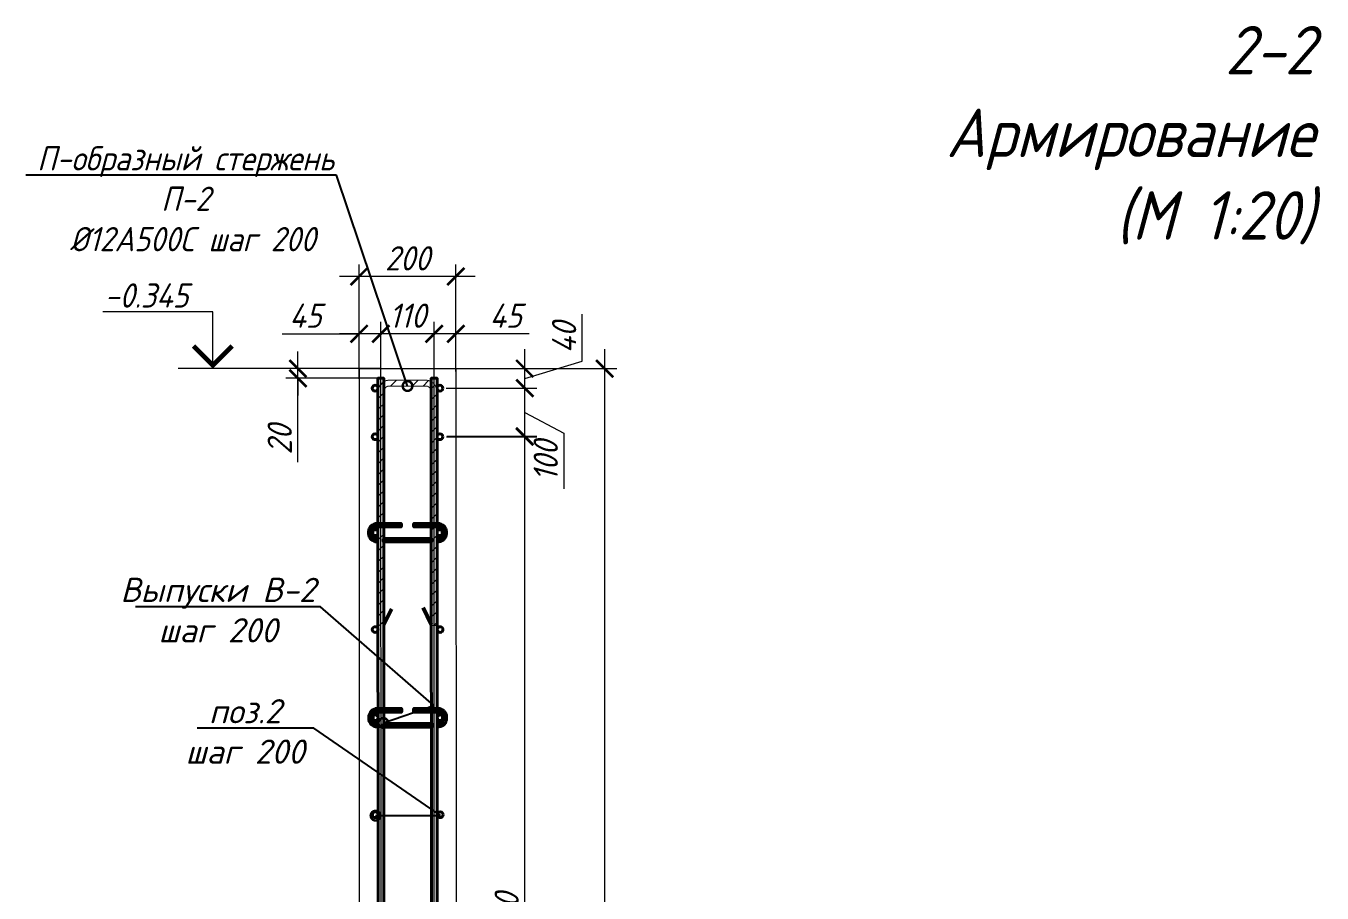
# Model space of a CAD drawing. Header units: millimetres. Extents: x 504091 to 2165846, y 135022 to 442887.
# Drawn here: x 1501498 to 1504174, y 248328 to 250118 of the extents above; entities that cross this region are included whole.
import ezdxf
from ezdxf import colors
from ezdxf.entities.mleader import LeaderData, LeaderLine
from ezdxf.math import Vec2, Vec3

# ---------------------------------------------------------------- set-up
doc = ezdxf.new("R2010")
doc.units = ezdxf.units.MM
doc.layers.get('Defpoints').update_dxf_attribs({"color": 255})
doc.layers.add('!Defpoints', color=255, linetype='Continuous', lineweight=5, plot=False)
for name, color, linetype, lineweight in [('Аннотация', 7, 'Continuous', 9), ('Арматура 12', 26, 'Continuous', 50), ('КР_Арматура 12', 174, 'Continuous', 40), ('Монолит тонкий', 204, 'Continuous', 9), ('Размер', 7, 'Continuous', 13), ('размеры', 7, 'Continuous', 9), ('Размеры КР', 164, 'Continuous', 9)]:
    doc.layers.add(name, color=color, linetype=linetype, lineweight=lineweight)
doc.styles.add('GOST 2.304_new', font='isocpeur.ttf', dxfattribs={"width": 0.9, "oblique": 15})
doc.dimstyles.new('SPDS 1_20', dxfattribs={"dimscale": 20, "dimtxt": 2.5, "dimasz": 1.77, "dimexe": 1.25, "dimexo": 0.625, "dimtad": 1, "dimdec": 0, "dimrnd": 0.001, "dimtxsty": 'GOST 2.304_new', "dimblk": 'ARCHTICK', "dimcen": 2.5, "dimdle": 2, "dimclrt": 256, "dimadec": 0, "dimazin": 2, "dimtfac": 0.75, "dimtdec": 0, "dimtmove": 1, "dimatfit": 3, "dimfxl": 0, "dimtolj": 1, "dimlwd": 9, "dimlwe": 9, "dimarcsym": 0})

# ---------------------------------------------------------------- blocks, each defined once
blk = doc.blocks.new('_ArchTick')
at = {"color": 0, "linetype": 'ByBlock', "const_width": 0.15}
blk.add_lwpolyline([(-0.5, -0.5), (0.5, 0.5)], dxfattribs=at)
blk = doc.blocks.new('*D4408')
at = {"layer": 'Defpoints', "color": 0, "lineweight": 20, "transparency": 16777216}
for p in [(1502354, 249271), (1502527.6, 249271), (1502353.5, 247070.8)]:
    blk.add_point(p, dxfattribs=at)
at = {"layer": 'Размеры КР', "color": 0, "lineweight": 9, "transparency": 16777216}
for p, q in [((1502527.6, 247030.8), (1502527.6, 249311)), ((1502366.5, 249271), (1502552.6, 249271)), ((1502366, 247070.8), (1502552.6, 247070.8))]:
    blk.add_line(p, q, dxfattribs=at)
at = {"layer": 'Размеры КР', "color": 0, "lineweight": 9, "transparency": 16777216, "xscale": 35.4, "yscale": 35.4, "zscale": 35.4}
for p, rotation in [((1502527.6, 249271), 90), ((1502527.6, 247070.8), 270)]:
    blk.add_blockref('_ArchTick', p, dxfattribs=dict(at, rotation=rotation))
at = {"layer": 'Размеры КР', "lineweight": 20, "transparency": 16777216, "insert": (1502490.1, 248170.9), "char_height": 50, "attachment_point": 5, "rotation": 90, "style": 'GOST 2.304_new'}
blk.add_mtext('\\A1;200х11=2200', dxfattribs=at)
blk = doc.blocks.new('_DotSmall')
at = {"color": 0, "linetype": 'ByBlock', "lineweight": 35, "const_width": 0.5}
blk.add_lwpolyline([(-0.0625, 0, 1), (0.0625, 0, 1)], format="xyb", close=True, dxfattribs=at)
blk = doc.blocks.new('*D4414')
at = {"layer": 'Defpoints', "color": 0, "lineweight": 20, "transparency": 16777216}
for p in [(1502352.5, 249370.1), (1502527.6, 249370.1), (1502353.5, 249270.1)]:
    blk.add_point(p, dxfattribs=at)
at = {"layer": 'Размеры КР', "color": 0, "lineweight": 9, "transparency": 16777216}
for p, q in [((1502527.6, 249230.1), (1502527.6, 249410.1)), ((1502365, 249370.1), (1502552.6, 249370.1)), ((1502527.6, 249320.1), (1502608.4, 249277.5)), ((1502366, 249270.1), (1502552.6, 249270.1)), ((1502608.4, 249277.5), (1502608.4, 249162.6))]:
    blk.add_line(p, q, dxfattribs=at)
at = {"layer": 'Размеры КР', "color": 0, "lineweight": 9, "transparency": 16777216, "xscale": 35.4, "yscale": 35.4, "zscale": 35.4}
for p, rotation in [((1502527.6, 249370.1), 90), ((1502527.6, 249270.1), 270)]:
    blk.add_blockref('_ArchTick', p, dxfattribs=dict(at, rotation=rotation))
at = {"layer": 'Размеры КР', "lineweight": 20, "transparency": 16777216, "insert": (1502570.9, 249220), "char_height": 50, "attachment_point": 5, "rotation": 90, "style": 'GOST 2.304_new'}
blk.add_mtext('\\A1;100', dxfattribs=at)
blk = doc.blocks.new('*D4415')
at = {"layer": 'Defpoints', "color": 0, "lineweight": 20, "transparency": 16777216}
for p in [(1502301.9, 249410.6), (1502527.6, 249410.6), (1502352.5, 249370.1)]:
    blk.add_point(p, dxfattribs=at)
at = {"layer": 'Размеры КР', "color": 0, "lineweight": 9, "transparency": 16777216}
for p, q in [((1502646.3, 249426), (1502646.3, 249522.9)), ((1502527.6, 249330.1), (1502527.6, 249450.6)), ((1502527.6, 249390.3), (1502646.3, 249426)), ((1502314.4, 249410.6), (1502552.6, 249410.6)), ((1502365, 249370.1), (1502552.6, 249370.1))]:
    blk.add_line(p, q, dxfattribs=at)
at = {"layer": 'Размеры КР', "color": 0, "lineweight": 9, "transparency": 16777216, "xscale": 35.4, "yscale": 35.4, "zscale": 35.4}
for p, rotation in [((1502527.6, 249410.6), 90), ((1502527.6, 249370.1), 270)]:
    blk.add_blockref('_ArchTick', p, dxfattribs=dict(at, rotation=rotation))
at = {"layer": 'Размеры КР', "lineweight": 20, "transparency": 16777216, "insert": (1502608.8, 249474.4), "char_height": 50, "attachment_point": 5, "rotation": 90, "style": 'GOST 2.304_new'}
blk.add_mtext('\\A1;40', dxfattribs=at)
blk = doc.blocks.new('*D4416')
at = {"layer": 'Defpoints', "color": 0, "lineweight": 20, "transparency": 16777216}
for p in [(1502340.5, 249482.4), (1502340.5, 249382.1), (1502385.4, 249392.4)]:
    blk.add_point(p, dxfattribs=at)
at = {"layer": 'Размеры КР', "color": 0, "lineweight": 9, "transparency": 16777216}
for p, q in [((1502340.5, 249394.6), (1502340.5, 249507.4)), ((1502385.4, 249404.9), (1502385.4, 249507.4)), ((1502425.4, 249482.4), (1502300.5, 249482.4)), ((1502536.6, 249482.4), (1502385.4, 249482.4))]:
    blk.add_line(p, q, dxfattribs=at)
at = {"layer": 'Размеры КР', "color": 0, "lineweight": 9, "transparency": 16777216, "xscale": 35.4, "yscale": 35.4, "zscale": 35.4, "rotation": 180}
blk.add_blockref('_ArchTick', (1502340.5, 249482.4), dxfattribs=at)
at = {"layer": 'Размеры КР', "color": 0, "lineweight": 9, "transparency": 16777216, "xscale": 35.4, "yscale": 35.4, "zscale": 35.4}
blk.add_blockref('_ArchTick', (1502385.4, 249482.4), dxfattribs=at)
at = {"layer": 'Размеры КР', "lineweight": 20, "transparency": 16777216, "insert": (1502488.2, 249519.9), "char_height": 50, "attachment_point": 5, "style": 'GOST 2.304_new'}
blk.add_mtext('\\A1;45', dxfattribs=at)
blk = doc.blocks.new('*D4417')
at = {"layer": 'Defpoints', "color": 0, "lineweight": 20, "transparency": 16777216}
for p in [(1502230.5, 249482.4), (1502230.5, 249387), (1502340.5, 249382.1)]:
    blk.add_point(p, dxfattribs=at)
at = {"layer": 'Размеры КР', "color": 0, "lineweight": 9, "transparency": 16777216}
for p, q in [((1502230.5, 249399.5), (1502230.5, 249507.4)), ((1502340.5, 249394.6), (1502340.5, 249507.4)), ((1502380.5, 249482.4), (1502190.5, 249482.4))]:
    blk.add_line(p, q, dxfattribs=at)
at = {"layer": 'Размеры КР', "color": 0, "lineweight": 9, "transparency": 16777216, "xscale": 35.4, "yscale": 35.4, "zscale": 35.4, "rotation": 180}
blk.add_blockref('_ArchTick', (1502230.5, 249482.4), dxfattribs=at)
at = {"layer": 'Размеры КР', "color": 0, "lineweight": 9, "transparency": 16777216, "xscale": 35.4, "yscale": 35.4, "zscale": 35.4}
blk.add_blockref('_ArchTick', (1502340.5, 249482.4), dxfattribs=at)
at = {"layer": 'Размеры КР', "lineweight": 20, "transparency": 16777216, "insert": (1502285.5, 249519.9), "char_height": 50, "attachment_point": 5, "style": 'GOST 2.304_new'}
blk.add_mtext('\\A1;110', dxfattribs=at)
blk = doc.blocks.new('*D4418')
at = {"layer": 'Defpoints', "color": 0, "lineweight": 20, "transparency": 16777216}
for p in [(1502185.4, 249482.4), (1502185.4, 249392.3), (1502230.5, 249387)]:
    blk.add_point(p, dxfattribs=at)
at = {"layer": 'Размеры КР', "color": 0, "lineweight": 9, "transparency": 16777216}
for p, q in [((1502185.4, 249404.8), (1502185.4, 249507.4)), ((1502230.5, 249399.5), (1502230.5, 249507.4)), ((1502026.4, 249482.4), (1502185.4, 249482.4)), ((1502270.5, 249482.4), (1502145.4, 249482.4))]:
    blk.add_line(p, q, dxfattribs=at)
at = {"layer": 'Размеры КР', "color": 0, "lineweight": 9, "transparency": 16777216, "xscale": 35.4, "yscale": 35.4, "zscale": 35.4, "rotation": 180}
blk.add_blockref('_ArchTick', (1502185.4, 249482.4), dxfattribs=at)
at = {"layer": 'Размеры КР', "color": 0, "lineweight": 9, "transparency": 16777216, "xscale": 35.4, "yscale": 35.4, "zscale": 35.4}
blk.add_blockref('_ArchTick', (1502230.5, 249482.4), dxfattribs=at)
at = {"layer": 'Размеры КР', "lineweight": 20, "transparency": 16777216, "insert": (1502074.8, 249519.9), "char_height": 50, "attachment_point": 5, "style": 'GOST 2.304_new'}
blk.add_mtext('\\A1;45', dxfattribs=at)
blk = doc.blocks.new('*D4419')
at = {"layer": 'Defpoints', "color": 0, "lineweight": 20, "transparency": 16777216}
for p in [(1502185.4, 249600.7), (1502185.4, 249377.2), (1502385.4, 249392.4)]:
    blk.add_point(p, dxfattribs=at)
at = {"layer": 'Размеры КР', "color": 0, "lineweight": 9, "transparency": 16777216}
for p, q in [((1502185.4, 249389.7), (1502185.4, 249625.7)), ((1502385.4, 249404.9), (1502385.4, 249625.7)), ((1502425.4, 249600.7), (1502145.4, 249600.7))]:
    blk.add_line(p, q, dxfattribs=at)
at = {"layer": 'Размеры КР', "color": 0, "lineweight": 9, "transparency": 16777216, "xscale": 35.4, "yscale": 35.4, "zscale": 35.4, "rotation": 180}
blk.add_blockref('_ArchTick', (1502185.4, 249600.7), dxfattribs=at)
at = {"layer": 'Размеры КР', "color": 0, "lineweight": 9, "transparency": 16777216, "xscale": 35.4, "yscale": 35.4, "zscale": 35.4}
blk.add_blockref('_ArchTick', (1502385.4, 249600.7), dxfattribs=at)
at = {"layer": 'Размеры КР', "lineweight": 20, "transparency": 16777216, "insert": (1502285.4, 249638.2), "char_height": 50, "attachment_point": 5, "style": 'GOST 2.304_new'}
blk.add_mtext('\\A1;200', dxfattribs=at)
blk = doc.blocks.new('*D4593')
at = {"layer": 'Defpoints', "color": 0, "lineweight": 20, "transparency": 16777216}
for p in [(1502385.4, 249410.6), (1502620.8, 247020.6), (1502692.4, 247020.6)]:
    blk.add_point(p, dxfattribs=at)
at = {"layer": 'Размеры КР', "color": 0, "lineweight": 9, "transparency": 16777216}
for p, q in [((1502692.4, 249450.6), (1502692.4, 246980.6)), ((1502397.9, 249410.6), (1502717.4, 249410.6)), ((1502633.3, 247020.6), (1502717.4, 247020.6))]:
    blk.add_line(p, q, dxfattribs=at)
at = {"layer": 'Размеры КР', "color": 0, "lineweight": 9, "transparency": 16777216, "xscale": 35.4, "yscale": 35.4, "zscale": 35.4}
for p, rotation in [((1502692.4, 249410.6), 90), ((1502692.4, 247020.6), 270)]:
    blk.add_blockref('_ArchTick', p, dxfattribs=dict(at, rotation=rotation))
at = {"layer": 'Размеры КР', "lineweight": 20, "transparency": 16777216, "insert": (1502654.9, 248215.6), "char_height": 50, "attachment_point": 5, "rotation": 90, "style": 'GOST 2.304_new'}
blk.add_mtext('\\A1;2390', dxfattribs=at)
blk = doc.blocks.new('*D4869')
at = {"layer": 'Defpoints', "color": 0, "lineweight": 20, "transparency": 16777216}
for p in [(1502059.2, 249410.6), (1502243.4, 249410.6), (1502236.5, 249390.6)]:
    blk.add_point(p, dxfattribs=at)
at = {"layer": 'Размеры КР', "color": 0, "lineweight": 9, "transparency": 16777216}
for p, q in [((1502059.2, 249410.6), (1502059.2, 249446)), ((1502230.9, 249410.6), (1502034.2, 249410.6)), ((1502059.2, 249390.6), (1502059.2, 249410.6)), ((1502059.2, 249390.6), (1502059.2, 249410.6)), ((1502224, 249390.6), (1502034.2, 249390.6)), ((1502059.2, 249390.6), (1502059.2, 249355.2)), ((1502059.2, 249217.9), (1502059.2, 249390.6))]:
    blk.add_line(p, q, dxfattribs=at)
at = {"layer": 'Размеры КР', "color": 0, "lineweight": 9, "transparency": 16777216, "xscale": 35.4, "yscale": 35.4, "zscale": 35.4}
for p, rotation in [((1502059.2, 249410.6), 270), ((1502059.2, 249390.6), 90)]:
    blk.add_blockref('_ArchTick', p, dxfattribs=dict(at, rotation=rotation))
at = {"layer": 'Размеры КР', "lineweight": 20, "transparency": 16777216, "insert": (1502021.7, 249264.1), "char_height": 50, "attachment_point": 5, "rotation": 90, "style": 'GOST 2.304_new'}
blk.add_mtext('\\A1;20', dxfattribs=at)

msp = doc.modelspace()

# ---------------------------------------------------------------- hatches: boundary and pattern name
at = {"layer": 'Размер', "lineweight": 13, "transparency": 33554687}
h = msp.add_hatch(dxfattribs=at)
h.set_pattern_fill('ANSI31', color=256, scale=5)
h.set_pattern_definition([(45, (343215.017, 18875.237), (-11.22532015, 11.22532015), [])])
edge = h.paths.add_edge_path()
edge.add_line((1502247.6127, 249386.6848), (1502323.4079, 249386.6848))
edge.add_arc((1502323.4079, 249364.7848), 21.9, 360, 450, ccw=False)
edge.add_line((1502345.3079, 249364.7848), (1502346.6505, 248880.5827))
edge.add_line((1502346.6505, 248880.5827), (1502334.6505, 248880.5555))
edge.add_line((1502334.6505, 248880.5555), (1502333.3079, 249364.7848))
edge.add_arc((1502323.4079, 249364.7848), 9.9, 360, 450)
edge.add_line((1502323.4079, 249374.6848), (1502247.6127, 249374.6848))
edge.add_arc((1502247.6127, 249364.7848), 9.9, 450, 540)
edge.add_line((1502237.7127, 249364.7848), (1502236.6505, 248880.5848))
edge.add_line((1502236.6505, 248880.5848), (1502224.6505, 248880.5825))
edge.add_line((1502224.6505, 248880.5825), (1502225.7127, 249364.7848))
edge.add_arc((1502247.6127, 249364.7848), 21.9, 450, 540, ccw=False)

# ---------------------------------------------------------------- linework, layer by layer
at = {"layer": '!Defpoints', "lineweight": 15, "ltscale": 100}
msp.add_line((1502231.5007, 246778.7441), (1502230.5007, 249402.7723), dxfattribs=at)
msp.add_lwpolyline([(1502365.5007, 246774.7621, -0.414213562), (1502341.5007, 246798.7621), (1502340.5007, 249402.7723)], format="xyb", dxfattribs=at)
at = {"layer": 'Арматура 12', "lineweight": 53, "ltscale": 20}
for p, q in [((1502236.6505, 248882.5825), (1502253.3181, 248914.8675)), ((1502334.6505, 248882.5558), (1502317.6601, 248917.0208))]:
    msp.add_line(p, q, dxfattribs=at)
msp.add_lwpolyline([(1502224.6505, 248880.5825, 2, 2, 0), (1502225.7127, 249364.7848, 2, 2, -0.414213562), (1502247.6127, 249386.6848, 2, 2, 0), (1502323.4079, 249386.6848, 2, 2, -0.414213562), (1502345.3079, 249364.7848, 2, 2, 0), (1502346.6505, 248880.5827, 2, 2, 0), (1502334.6505, 248880.5558, 2, 2, 0), (1502333.3079, 249364.7848, 2, 2, 0.414213562), (1502323.4079, 249374.6848, 2, 2, 0), (1502247.6127, 249374.6848, 2, 2, 0.414213562), (1502237.7127, 249364.7848, 2, 2, 0), (1502236.6505, 248880.5825, 0, 0, 0)], format="xyseb", close=True, dxfattribs=at)
for points in [[(1502224.5361, 249053.69), (1502223.0361, 249053.69, -0.414213562), (1502206.5361, 249070.19), (1502206.5361, 249074.0353, -0.414213562), (1502223.0361, 249090.5353), (1502271.966, 249090.5353), (1502271.966, 249084.5353), (1502223.0361, 249084.5353, 0.414213562), (1502212.5361, 249074.0353), (1502212.5361, 249070.19, 0.414213562), (1502223.0361, 249059.69), (1502224.5361, 249059.69)], [(1502346.5361, 249059.7957, 0.460305877), (1502358.5361, 249070.19), (1502358.5361, 249074.0353, 0.414213562), (1502348.0361, 249084.5353), (1502299.1205, 249084.5353), (1502299.1205, 249090.5353), (1502348.0361, 249090.5353, -0.414213562), (1502364.5361, 249074.0353), (1502364.5361, 249070.19, -0.441038441), (1502346.5361, 249053.7412, -0.242110317)], [(1502224.9472, 248671.7577), (1502223.4472, 248671.7577, -0.414213562), (1502206.9472, 248688.2577), (1502206.9472, 248692.103, -0.414213562), (1502223.4472, 248708.603), (1502272.377, 248708.603), (1502272.377, 248702.603), (1502223.4472, 248702.603, 0.414213562), (1502212.9472, 248692.103), (1502212.9472, 248688.2577, 0.414213562), (1502223.4472, 248677.7577), (1502224.9472, 248677.7577)], [(1502346.9472, 248677.8634, 0.460305877), (1502358.9472, 248688.2577), (1502358.9472, 248692.103, 0.414213562), (1502348.4472, 248702.603), (1502299.5315, 248702.603), (1502299.5315, 248708.603), (1502348.4472, 248708.603, -0.414213562), (1502364.9472, 248692.103), (1502364.9472, 248688.2577, -0.441038441), (1502346.9472, 248671.8089, -0.242110317)]]:
    msp.add_lwpolyline(points, format="xyb", dxfattribs=at)
for points in [[(1502236.5361, 249059.69), (1502334.5361, 249059.69), (1502334.5361, 249053.69), (1502236.5361, 249053.69)], [(1502236.9472, 248677.7577), (1502334.9472, 248677.7577), (1502334.9472, 248671.7577), (1502236.9472, 248671.7577)]]:
    msp.add_lwpolyline(points, close=True, dxfattribs=at)
at = {"layer": 'КР_Арматура 12', "ltscale": 12}
for points in [[(1502255.5007, 246780.7621, -0.414213562), (1502237.5007, 246798.7621), (1502236.5043, 249390.5837), (1502224.5043, 249390.5837), (1502225.5007, 246798.7621, 0.414213562), (1502255.5007, 246768.7621, -0.414213562)], [(1502365.5007, 246780.7621, -0.414213562), (1502347.5007, 246798.7621), (1502346.5043, 249390.5837), (1502334.5043, 249390.5837), (1502335.5007, 246798.7621, 0.414213562), (1502365.5007, 246768.7621, -0.414213562)]]:
    msp.add_lwpolyline(points, format="xyb", dxfattribs=at)
for centre in [(1502218.5007, 249370.1127), (1502352.5007, 249370.1127), (1502218.5361, 249270.1127), (1502352.5361, 249270.1127), (1502218.5361, 249072.1127), (1502352.5361, 249072.1127), (1502218.7123, 248872.1127), (1502352.7123, 248872.1127), (1502218.9472, 248690.1804), (1502352.9472, 248690.1804), (1502219.0059, 248490.1804), (1502353.0059, 248490.1804)]:
    msp.add_circle(centre, 6, dxfattribs=at)
at = {"layer": 'Монолит тонкий', "lineweight": 13, "ltscale": 100}
for p, q in [((1502185.391, 249410.5837), (1502186.5007, 247020.5837)), ((1502185.391, 249410.5837), (1502385.391, 249410.5837)), ((1502385.391, 249410.5837), (1502386.5007, 247020.5837))]:
    msp.add_line(p, q, dxfattribs=at)
at = {"layer": 'размеры', "ltscale": 50}
msp.add_line((1502202.9508, 249410.5837), (1501812.1622, 249410.5837), dxfattribs=at)
msp.add_lwpolyline([(1501883.6527, 249410.5837), (1501883.6527, 249527.5051), (1501656.8041, 249527.5051)], dxfattribs=at)
at = {"layer": 'размеры', "ltscale": 50, "const_width": 9.6}
msp.add_lwpolyline([(1501843.6527, 249457.3719), (1501883.6527, 249417.3719), (1501923.6527, 249457.3719)], dxfattribs=at)

# ---------------------------------------------------------------- texts
at = {"layer": 'Аннотация', "lineweight": 9, "insert": (1504157.7142, 250117.6946), "char_height": 100, "attachment_point": 3, "line_spacing_factor": 1.022766, "style": 'GOST 2.304_new'}
msp.add_mtext_dynamic_manual_height_columns('2-2\\P Армирование  \\P(М 1:20)', width=1780.878636, gutter_width=1000, heights=[793.4837], dxfattribs=at)
at = {"layer": 'размеры', "ltscale": 50, "style": 'GOST 2.304_new', "oblique": 15, "width": 0.9}
msp.add_text('-0.345', height=50, dxfattribs=at).set_placement((1501660.1855, 249536.4944))

# ---------------------------------------------------------------- dimensions: what is measured, and where the dimension line sits
at = {"layer": 'Размеры КР', "lineweight": 20}
for base, p1, p2, angle, picture, middle in [((1502185.4026, 249600.7307), (1502385.3973, 249392.4083), (1502185.4026, 249377.1718), 180, '*D4419', (1502285.3999, 249638.2307)), ((1502230.5007, 249482.4056), (1502340.5007, 249382.0799), (1502230.5007, 249386.9663), 180, '*D4417', (1502285.5007, 249519.9056)), ((1502527.5809, 249410.5837), (1502352.5007, 249370.1127), (1502301.9285, 249410.5837), 90, '*D4415', (1502608.8309, 249438.4732)), ((1502692.378, 247020.5837), (1502385.3973, 249410.5837), (1502620.8397, 247020.5837), 90, '*D4593', (1502654.878, 248215.5837))]:
    dim = msp.add_linear_dim(base=base, p1=p1, p2=p2, angle=angle, dimstyle='SPDS 1_20', dxfattribs=at)
    dim.commit()
    dim.dimension.update_dxf_attribs({"geometry": picture, "text_midpoint": middle})
for base, p1, p2, angle, picture, middle in [((1502185.3973, 249482.4056), (1502230.5007, 249386.9663), (1502185.3973, 249392.2577), 180, '*D4418', (1502074.8101, 249499.8425)), ((1502340.5007, 249482.4056), (1502385.3973, 249392.4083), (1502340.5007, 249382.0799), 180, '*D4416', (1502488.1767, 249512.8857)), ((1502059.2335, 249410.5837), (1502236.5043, 249390.5837), (1502243.3563, 249410.5837), 90, '*D4869', (1502033.5576, 249264.0674)), ((1502527.5809, 249370.1127), (1502353.5007, 249270.1127), (1502352.5007, 249370.1127), 90, '*D4414', (1502608.3546, 249264.9907))]:
    dim = msp.add_linear_dim(base=base, p1=p1, p2=p2, angle=angle, dimstyle='SPDS 1_20', dxfattribs=at)
    dim.commit()
    dim.dimension.update_dxf_attribs({"geometry": picture, "text_midpoint": middle, "dimtype": 160})
dim = msp.add_linear_dim(base=(1502527.5809, 249270.9965), p1=(1502353.5007, 247070.7765), p2=(1502353.9685, 249270.9965), angle=90, text='200х11=<>', dimstyle='SPDS 1_20', dxfattribs=at)
dim.commit()
dim.dimension.update_dxf_attribs({"geometry": '*D4408', "text_midpoint": (1502490.0809, 248170.8865)})

# ---------------------------------------------------------------- leaders
at = {"layer": 'Размер', "ltscale": 20}
ml = msp.add_multileader_mtext('Standard', dxfattribs=at)
ml.set_content('\\A1;П-образный стержень П-2\\P %%C12А500С шаг 200', color=256, style='GOST 2.304_new')
ml.set_leader_properties()
ml.set_arrow_properties(name='DOTSMALL')
ml.build(insert=Vec2(0, 0))
ml.multileader.update_dxf_attribs({"text_left_attachment_type": 6, "text_right_attachment_type": 6, "arrow_head_size": 40})
ctx = ml.context
ctx.base_point, ctx.char_height, ctx.arrow_head_size, ctx.landing_gap_size, ctx.plane_origin = Vec3(1501524.0234, 249809.4562), 50, 40, 0, Vec3(1503981.6125, 280175.6079)
ctx.left_attachment, ctx.right_attachment, ctx.text_align_type = 6, 6, 1
notes = []
notes.append((ctx, [(1, (1, 1, 0), (1502139.0107, 249809.4562), (-1, 0), 8, [(1, [(1502285.5103, 249374.6848)], 0, [])])]))
ctx.mtext.insert, ctx.mtext.width, ctx.mtext.alignment, ctx.mtext.flow_direction = Vec3(1501827.517, 249869.4562), 627.027399, 2, 5
ml = msp.add_multileader_mtext('Standard', dxfattribs=at)
ml.set_content('\\A1;{\\W1;Выпуски В-2\\Pшаг 200}', color=256, style='GOST 2.304_new')
ml.set_leader_properties()
ml.set_arrow_properties(name='DOTSMALL')
ml.build(insert=Vec2(0, 0))
ml.multileader.update_dxf_attribs({"text_left_attachment_type": 6, "text_right_attachment_type": 6, "dogleg_length": 4, "arrow_head_size": 40})
ctx = ml.context
ctx.base_point, ctx.char_height, ctx.arrow_head_size, ctx.landing_gap_size, ctx.plane_origin = Vec3(1501690.7904, 248919.0398), 50, 40, 0, Vec3(1546087.6116, 540224.1884)
ctx.left_attachment, ctx.right_attachment, ctx.text_align_type = 6, 6, 1
notes.append((ctx, [(1, (1, 1, 0), (1502105.5853, 248919.0398), (-1, 0), 8, [(1, [(1502235.7022, 248679.4515), (1502339.7022, 248715.2019)], 0, [])])]))
ctx.mtext.insert, ctx.mtext.width, ctx.mtext.alignment, ctx.mtext.flow_direction = Vec3(1501894.1879, 248979.0398), 511.854399, 2, 5
ml = msp.add_multileader_mtext('Standard', dxfattribs=at)
ml.set_content('\\A1;{\\W1;поз.2\\Pшаг 200}', color=256, style='GOST 2.304_new')
ml.set_leader_properties()
ml.set_arrow_properties(name='DOTSMALL')
ml.build(insert=Vec2(0, 0))
ml.multileader.update_dxf_attribs({"text_left_attachment_type": 6, "text_right_attachment_type": 6, "dogleg_length": 4, "arrow_head_size": 40})
ctx = ml.context
ctx.base_point, ctx.char_height, ctx.arrow_head_size, ctx.landing_gap_size, ctx.plane_origin = Vec3(1501816.1672, 248668.6585), 50, 40, 0, Vec3(1547731.5594, 539254.5965)
ctx.left_attachment, ctx.right_attachment, ctx.text_align_type = 6, 6, 1
notes.append((ctx, [(1, (1, 1, 0), (1502091.9429, 248668.6585), (-1, 0), 8, [(0, [(1502219.5007, 248488.1804), (1502353.5007, 248488.1804)], 0, [])])]))
ctx.mtext.insert, ctx.mtext.width, ctx.mtext.alignment, ctx.mtext.flow_direction = Vec3(1501950.0551, 248728.6585), 511.854399, 2, 5
for ctx, leaders in notes:
    for number, flags, end, landing, length, lines in leaders:
        leader = LeaderData()
        leader.index, (leader.has_last_leader_line, leader.has_dogleg_vector, leader.attachment_direction) = number, flags
        leader.last_leader_point, leader.dogleg_vector, leader.dogleg_length = Vec3(end), Vec3(landing), length
        for number, points, colour, breaks in lines:
            line = LeaderLine()
            line.index, line.vertices, line.color, line.breaks = number, Vec3.list(points), colors.encode_raw_color(colour), breaks
            leader.lines.append(line)
        ctx.leaders.append(leader)

doc.saveas('drawing.dxf')
